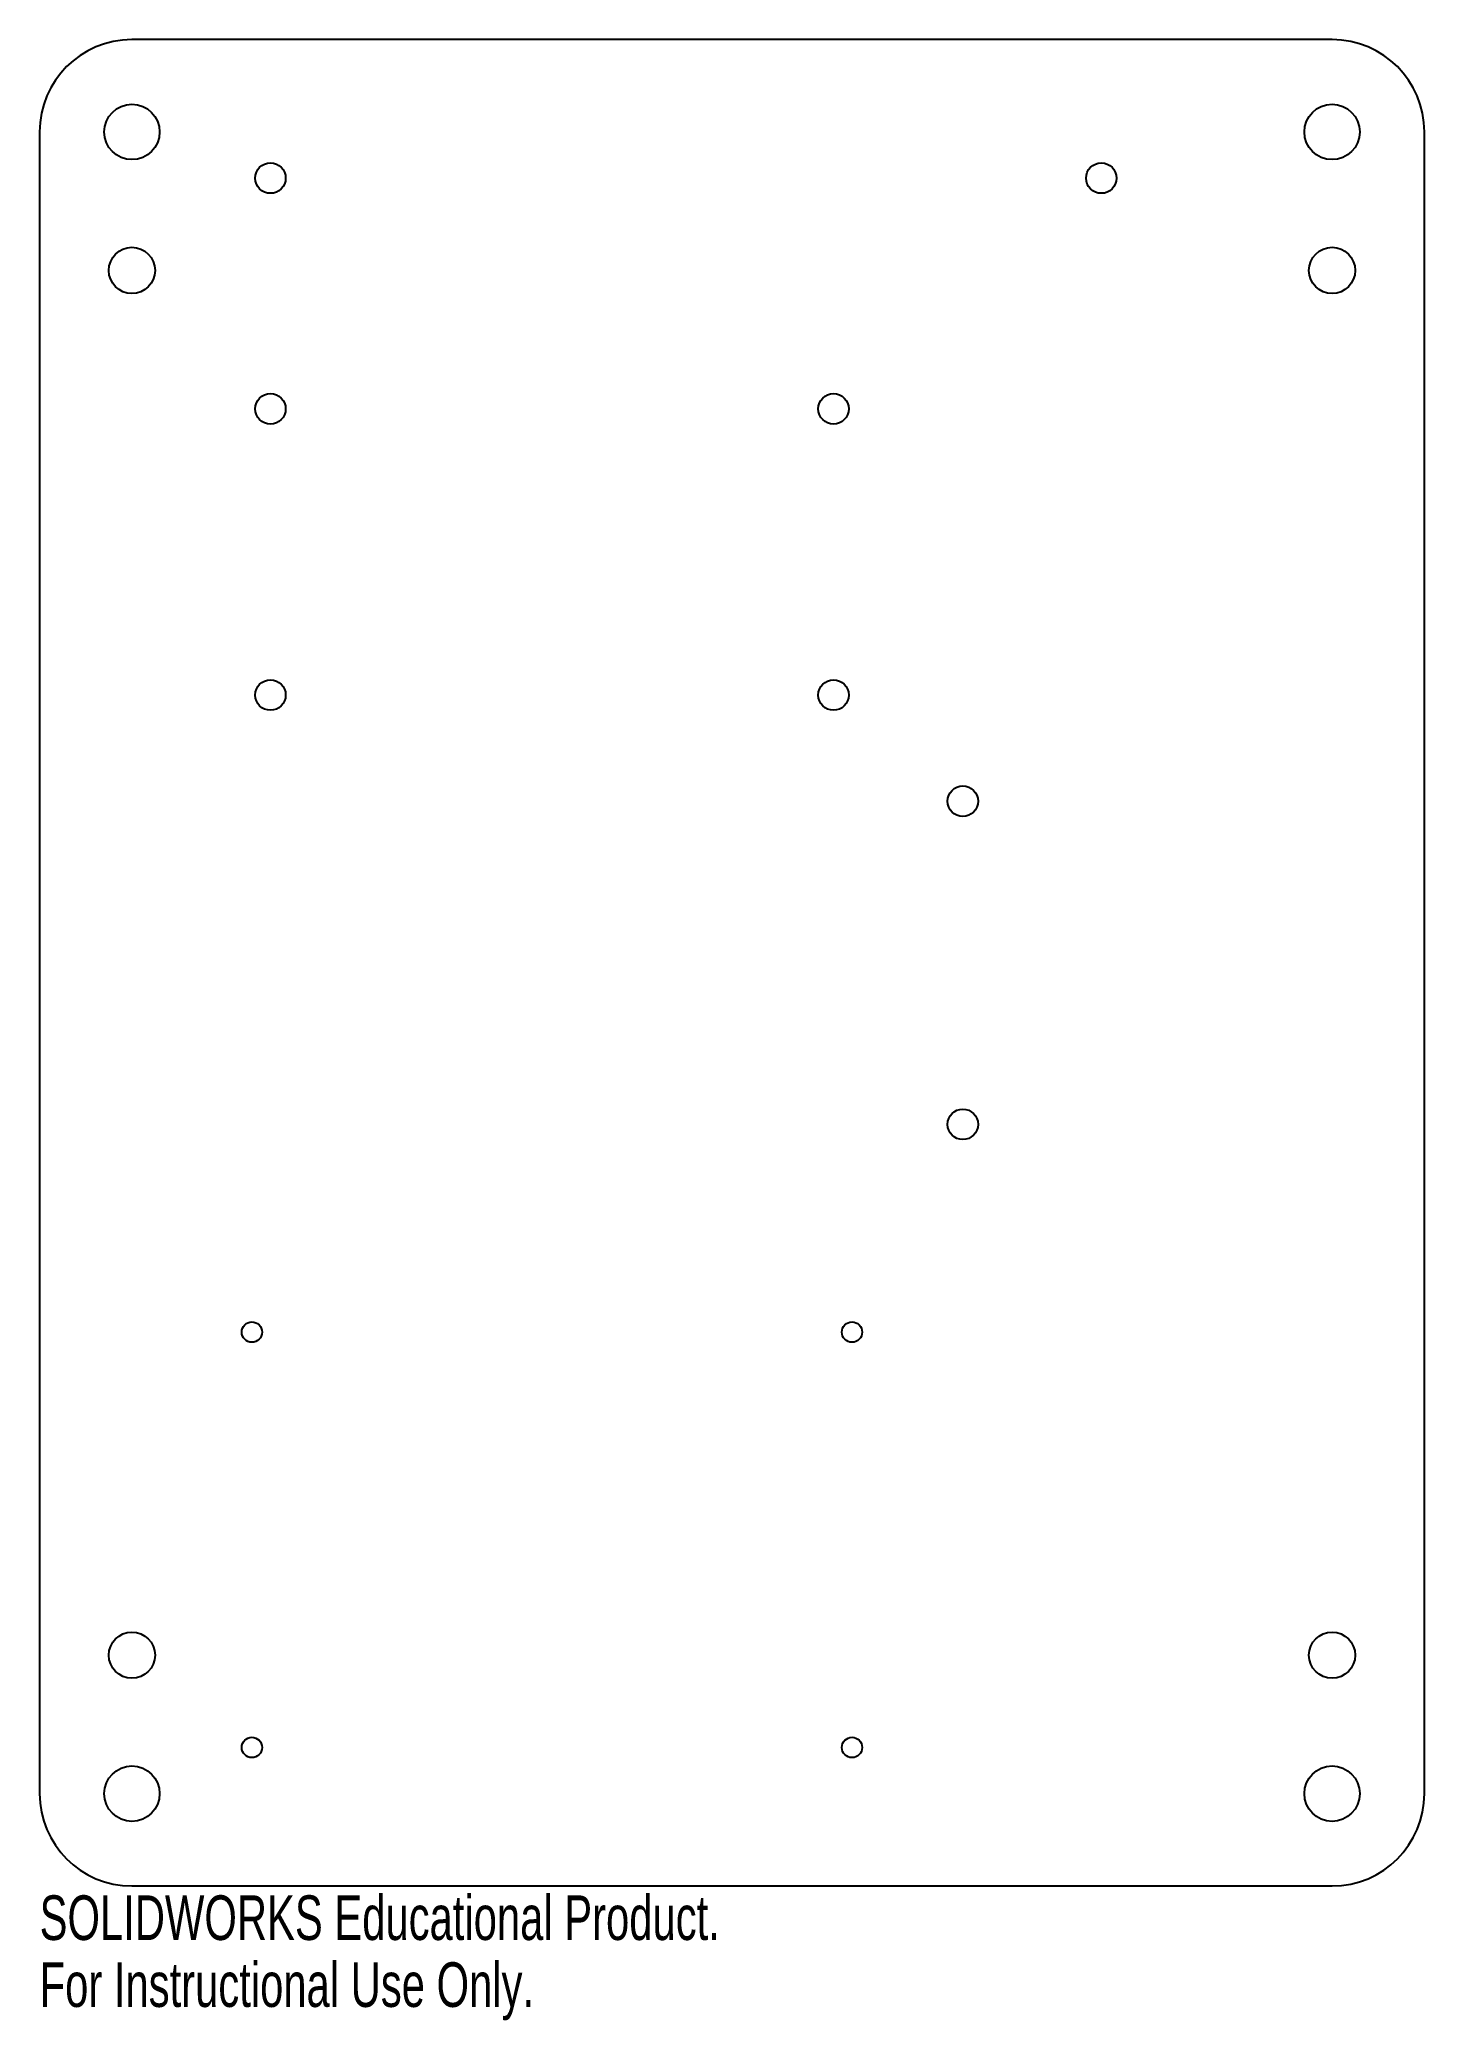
# Model space of a CAD drawing. Header units: millimetres. Extents: x 0 to 150, y -215 to 0.
import ezdxf

# ---------------------------------------------------------------- set-up
doc = ezdxf.new("R2010")
doc.units = ezdxf.units.MM
doc.styles.add('SLDTEXTSTYLE0', font='TXT', dxfattribs={"width": 0.7})

msp = doc.modelspace()

# ---------------------------------------------------------------- linework, layer by layer
at = {"color": 7, "linetype": 'Continuous', "lineweight": 25}
for p, q in [((140, 0), (10, 0)), ((0, -10), (0, -190)), ((150, -190), (150, -10)), ((10, -200), (140, -200))]:
    msp.add_line(p, q, dxfattribs=at)
for centre, radius in [((10, -10), 3), ((140, -10), 3), ((25, -15), 1.65), ((115, -15), 1.65), ((10, -25), 2.5), ((140, -25), 2.5), ((25, -40), 1.65), ((86, -40), 1.65), ((25, -71), 1.65), ((86, -71), 1.65), ((100, -82.5), 1.65), ((100, -117.5), 1.65), ((23, -140), 1.1), ((88, -140), 1.1), ((10, -175), 2.5), ((140, -175), 2.5), ((23, -185), 1.1), ((88, -185), 1.1), ((10, -190), 3), ((140, -190), 3)]:
    msp.add_circle(centre, radius, dxfattribs=at)
for centre, start, end in [((10, -10), 90, 180), ((140, -10), 0, 90), ((10, -190), 180, 270), ((140, -190), 270, 0)]:
    msp.add_arc(centre, 10, start, end, dxfattribs=at)

# ---------------------------------------------------------------- texts
at = {"color": 7, "linetype": 'Continuous', "char_height": 4.8336, "attachment_point": 1, "style": 'SLDTEXTSTYLE0'}
for s, insert in [('SOLIDWORKS Educational Product.', (0, -201.02)), ('For Instructional Use Only.', (0, -208.27))]:
    msp.add_mtext(s, dxfattribs=dict(at, insert=insert))

doc.saveas('drawing.dxf')
